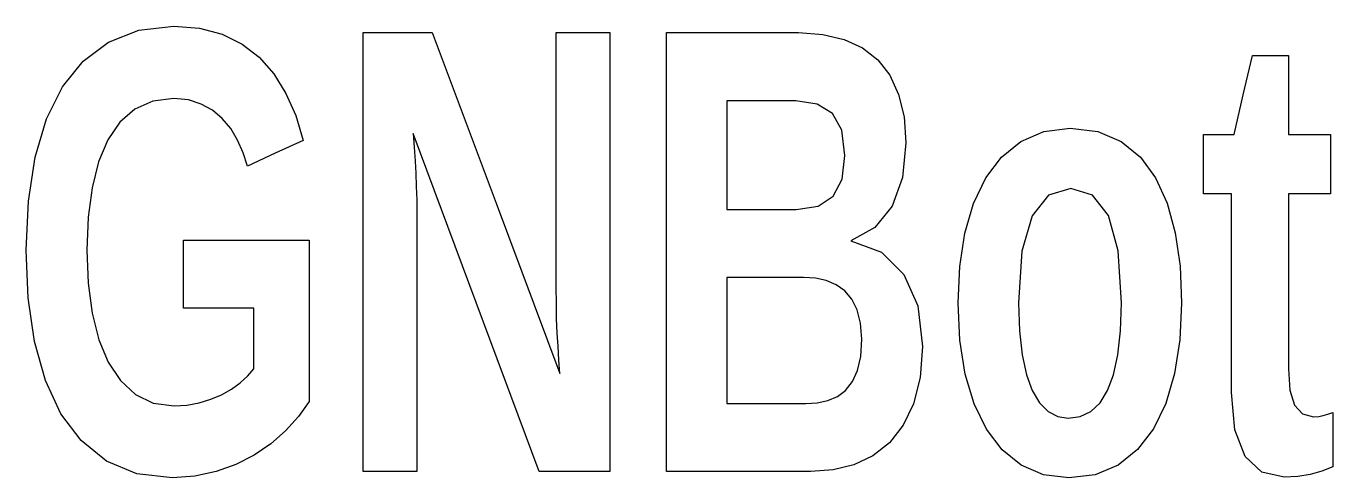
# Model space of a CAD drawing. Extents: x -1.8 to 43.1, y 3.8 to 19.4.
import ezdxf

# ---------------------------------------------------------------- set-up
doc = ezdxf.new("R2010")
doc.units = 0
doc.layers.add('Capa_1', color=7, linetype='CONTINUOUS')

msp = doc.modelspace()

# ---------------------------------------------------------------- linework, layer by layer
at = {"layer": 'Capa_1', "color": 7}
for points in [[(3.253381, 6.28512), (3.69587, 6.311932), (4.120739, 6.392417), (4.520918, 6.515817), (4.889374, 6.67142), (5.229613, 6.864575), (5.531078, 7.079196), (5.793748, 7.317959), (6.003542, 7.56209), (6.003542, 8.608357), (6.003542, 9.654618), (4.79065, 9.654618), (3.577759, 9.654618), (3.577759, 10.824291), (3.577759, 11.993958), (5.742629, 11.993958), (7.9075, 11.993958), (7.9075, 9.214645), (7.9075, 6.435338), (7.533752, 5.920253), (7.089503, 5.426635), (6.580012, 4.9813), (6.010594, 4.589622), (5.382987, 4.270374), (4.698978, 4.02088), (3.970886, 3.859921), (3.196967, 3.806243), (1.969969, 3.951109), (0.926321, 4.385714), (0.058961, 5.088586), (-0.639156, 6.016815), (-1.173322, 7.165022), (-1.548824, 8.506389), (-1.765664, 10.011397), (-1.837944, 11.650547), (-1.760375, 13.335299), (-1.527669, 14.848361), (-1.138065, 16.168257), (-0.589794, 17.273554), (0.124189, 18.164208), (0.996838, 18.818808), (2.038723, 19.229254), (3.246329, 19.366083), (4.131312, 19.296322), (4.910529, 19.08708), (5.5963, 18.749047), (6.186886, 18.292993), (6.691076, 17.724241), (7.103607, 17.048203), (7.438555, 16.283614), (7.695949, 15.427832), (6.736918, 14.987865), (5.777888, 14.547898), (5.629796, 15.006639), (5.439406, 15.438563), (5.201406, 15.838279), (4.910529, 16.178999), (4.573806, 16.466039), (4.184204, 16.683353), (3.745232, 16.828208), (3.246329, 16.876503), (2.523527, 16.782601), (1.906507, 16.500922), (1.39173, 16.055582), (0.975683, 15.449287), (0.656591, 14.692753), (0.432702, 13.796726), (0.300481, 12.78265), (0.25641, 11.650541), (0.300483, 10.518427), (0.432702, 9.482896), (0.66188, 8.565397), (0.982735, 7.787408), (1.40407, 7.156967), (1.92061, 6.682122), (2.535868, 6.38434), (3.253381, 6.285082)], [(15.812451, 4.020891), (13.647581, 9.842422), (11.48271, 15.663947), (11.516204, 15.191778), (11.546175, 14.719626), (11.570856, 14.295746), (11.588486, 13.839691), (11.60435, 13.378253), (11.609639, 12.938291), (11.609639, 8.479594), (11.609639, 4.020891), (10.685867, 4.020891), (9.762095, 4.020891), (9.762095, 11.580831), (9.762095, 19.140764), (10.950306, 19.140764), (12.138516, 19.140764), (14.33512, 13.27095), (16.531723, 7.401136), (16.498221, 7.862558), (16.468258, 8.345458), (16.441808, 8.790787), (16.418896, 9.289779), (16.408314, 9.818275), (16.404811, 10.352139), (16.404811, 14.746454), (16.404811, 19.140764), (17.328584, 19.140764), (18.252356, 19.140764), (18.252356, 11.580831), (18.252356, 4.020891), (17.032412, 4.020891), (15.812469, 4.020891)], [(29.006173, 8.334727), (28.930361, 7.266995), (28.702952, 6.360237), (28.343309, 5.61712), (27.870851, 5.018869), (27.304946, 4.570853), (26.65091, 4.256973), (25.93163, 4.07991), (25.170052, 4.020891), (22.684329, 4.020891), (20.198606, 4.020891), (20.198606, 11.580831), (20.198606, 19.140764), (22.472778, 19.140764), (24.74695, 19.140764), (25.579046, 19.081734), (26.312428, 18.904688), (26.948838, 18.617625), (27.475956, 18.207178), (27.890235, 17.673304), (28.188178, 17.016045), (28.37328, 16.243408), (28.434986, 15.342018), (28.316866, 14.15356), (27.962524, 13.163642), (27.3737, 12.425882), (26.538083, 11.972509), (27.599354, 11.575457), (28.371522, 10.813566), (28.847504, 9.72706), (29.006173, 8.334727)], [(41.459469, 3.827736), (40.685544, 4.00748), (40.112595, 4.546706), (39.758246, 5.461518), (39.640133, 6.746548), (39.640133, 10.169714), (39.640133, 13.592879), (39.157092, 13.592879), (38.674051, 13.592879), (38.674051, 14.612318), (38.674051, 15.631756), (39.20645, 15.631756), (39.738854, 15.631756), (40.049127, 16.994585), (40.359403, 18.357407), (40.979952, 18.357407), (41.600501, 18.357407), (41.600501, 16.994585), (41.600501, 15.631756), (42.323299, 15.631756), (43.0461, 15.631756), (43.0461, 14.612318), (43.0461, 13.592879), (42.323299, 13.592879), (41.600501, 13.592879), (41.600501, 10.57749), (41.600501, 7.562101), (41.653388, 6.824346), (41.812053, 6.306581), (42.08178, 6.008793), (42.467862, 5.909534), (42.642389, 5.920248), (42.799292, 5.952444), (42.956189, 6.000738), (43.130723, 6.059758), (43.130723, 5.126166), (43.130723, 4.192575), (42.753454, 4.034297), (42.355035, 3.924303), (41.926642, 3.851867), (41.459469, 3.827747)], [(26.340633, 14.912781), (26.233092, 15.784661), (25.91048, 16.361457), (25.383361, 16.683375), (24.648226, 16.790694), (23.463541, 16.790694), (22.278856, 16.790694), (22.278856, 14.918143), (22.278856, 13.045599), (23.470593, 13.045599), (24.662329, 13.045599), (25.422145, 13.16095), (25.938687, 13.507032), (26.240143, 14.094541), (26.340633, 14.912781)], [(37.926568, 9.837054), (37.864862, 8.562755), (37.67976, 7.401136), (37.378293, 6.370962), (36.953435, 5.491027), (36.406922, 4.782788), (35.740545, 4.246243), (34.954276, 3.916265), (34.048138, 3.806276), (33.171961, 3.916265), (32.405094, 4.246243), (31.749281, 4.774739), (31.206303, 5.480297), (30.784964, 6.352183), (30.479977, 7.37967), (30.294872, 8.552024), (30.233169, 9.837054), (30.291345, 11.08452), (30.465875, 12.230051), (30.765573, 13.260214), (31.185149, 14.140154), (31.726365, 14.856438), (32.390987, 15.395675), (33.179012, 15.733691), (34.090446, 15.846372), (35.044183, 15.733691), (35.846321, 15.395675), (36.505647, 14.856438), (37.031002, 14.140154), (37.432945, 13.268258), (37.707965, 12.240781), (37.871913, 11.092569), (37.926568, 9.837054)], [(35.853372, 9.837054), (35.742304, 11.623746), (35.409115, 12.841713), (34.864368, 13.541898), (34.118654, 13.775304), (33.346491, 13.539217), (32.778831, 12.830983), (32.429767, 11.610335), (32.31342, 9.837054), (32.343387, 8.868586), (32.433295, 8.044989), (32.584906, 7.360891), (32.785879, 6.810935), (33.034449, 6.389747), (33.328861, 6.091959), (33.662053, 5.922946), (34.026977, 5.866613), (34.439499, 5.922946), (34.802665, 6.091959), (35.119989, 6.389747), (35.380903, 6.810935), (35.585396, 7.360891), (35.73349, 8.044989), (35.823395, 8.868586), (35.853362, 9.837054)], [(26.918871, 8.581534), (26.880081, 9.134171), (26.763737, 9.590242), (26.578624, 9.957773), (26.333582, 10.244831), (26.040931, 10.45676), (25.698929, 10.598951), (25.323422, 10.67943), (24.91619, 10.706242), (23.597523, 10.706242), (22.278856, 10.706242), (22.278856, 8.538596), (22.278856, 6.370951), (23.636308, 6.370951), (24.993759, 6.370951), (25.388649, 6.395071), (25.755342, 6.467507), (26.08324, 6.609686), (26.361787, 6.821626), (26.594489, 7.12209), (26.770788, 7.508406), (26.881846, 7.991294), (26.918871, 8.581495)]]:
    msp.add_lwpolyline(points, dxfattribs=at)

doc.saveas('drawing.dxf')
